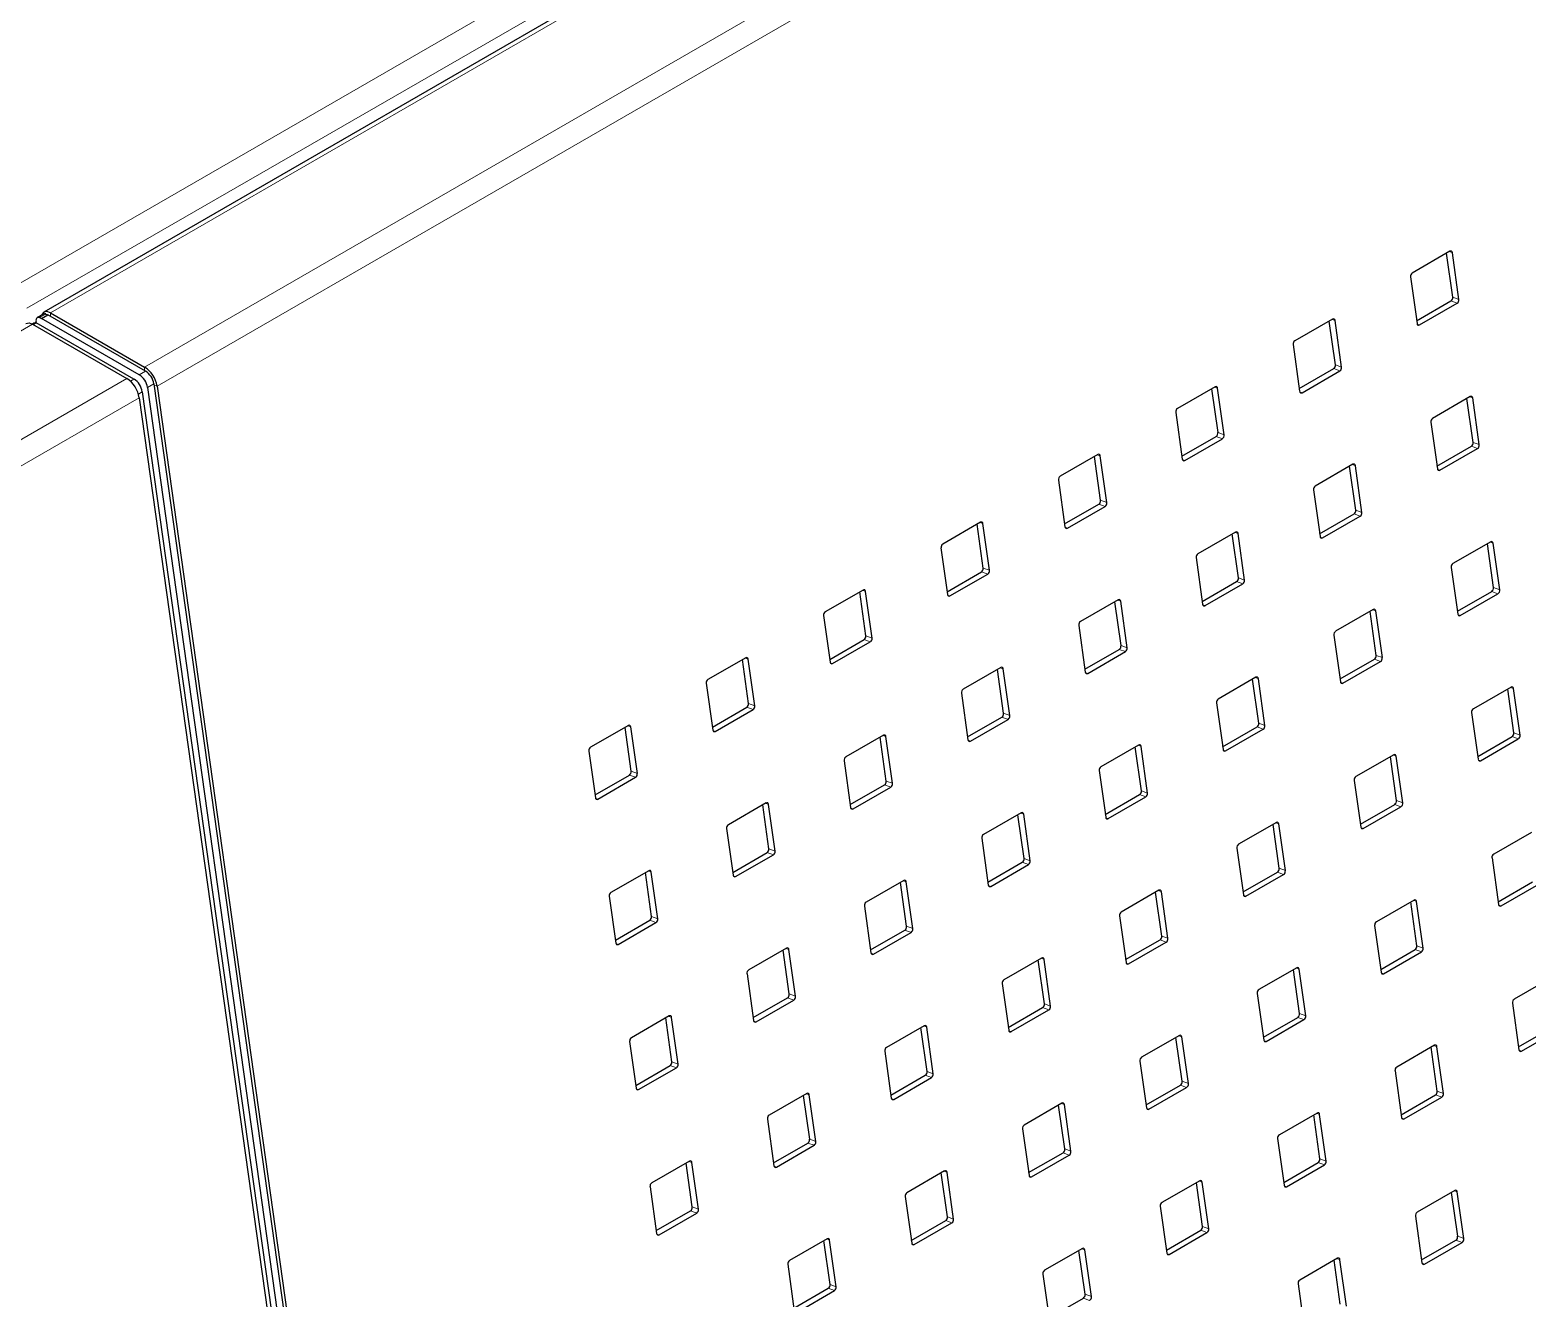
# Model space of a CAD drawing. Header units: millimetres. Extents: x -218071 to -203542, y 15363 to 51382.
# Drawn here: x -216949.56 to -216924.3, y 51062.64 to 51084.03 of the extents above; entities that cross this region are included whole.
import ezdxf

# ---------------------------------------------------------------- set-up
doc = ezdxf.new("R2010")
doc.units = ezdxf.units.MM
doc.header["$LTSCALE"] = 4
doc.layers.add('TPF-EQUIPEMENT', color=7, linetype='Continuous')

msp = doc.modelspace()

# ---------------------------------------------------------------- linework, layer by layer
at = {"layer": 'TPF-EQUIPEMENT', "color": 7, "linetype": 'Continuous', "lineweight": 25}
for p, q in [((-216812.005, 51158.526), (-216949.325, 51079.272)), ((-216925.605, 51080.297), (-216926.241, 51079.929)), ((-216925.557, 51079.525), (-216925.661, 51080.264)), ((-216925.453, 51079.486), (-216925.563, 51080.273)), ((-216926.27, 51079.865), (-216926.16, 51079.078)), ((-216926.167, 51079.126), (-216925.587, 51079.461)), ((-216926.118, 51079.054), (-216925.482, 51079.422)), ((-216949.329, 51079.239), (-216949.435, 51079.177)), ((-216949.397, 51079.178), (-216949.362, 51079.165)), ((-216949.362, 51079.165), (-216949.256, 51079.226)), ((-216947.714, 51078.214), (-216949.362, 51079.165)), ((-216949.291, 51079.239), (-216949.256, 51079.226)), ((-216947.608, 51078.275), (-216949.256, 51079.226)), ((-216949.213, 51079.261), (-216947.623, 51078.344)), ((-216949.492, 51079.083), (-216949.516, 51079.069)), ((-216949.513, 51079.067), (-216947.923, 51078.15)), ((-216949.504, 51079.062), (-216949.451, 51079.092)), ((-216949.451, 51079.092), (-216949.455, 51079.117)), ((-216947.803, 51078.141), (-216949.451, 51079.092)), ((-216927.585, 51079.154), (-216928.221, 51078.787)), ((-216927.537, 51078.382), (-216927.641, 51079.121)), ((-216927.433, 51078.343), (-216927.543, 51079.131)), ((-216928.25, 51078.722), (-216928.14, 51077.935)), ((-216928.147, 51077.983), (-216927.566, 51078.318)), ((-216928.098, 51077.912), (-216927.462, 51078.279)), ((-216947.663, 51077.926), (-216938.737, 51014.31)), ((-216947.575, 51077.999), (-216938.649, 51014.383)), ((-216947.469, 51078.06), (-216938.543, 51014.444)), ((-216947.414, 51078.021), (-216938.492, 51014.437)), ((-216929.565, 51078.011), (-216930.201, 51077.644)), ((-216929.517, 51077.239), (-216929.621, 51077.979)), ((-216929.413, 51077.2), (-216929.523, 51077.988)), ((-216947.714, 51077.827), (-216938.793, 51014.243)), ((-216925.261, 51077.846), (-216925.897, 51077.479)), ((-216925.213, 51077.074), (-216925.317, 51077.814)), ((-216925.109, 51077.035), (-216925.22, 51077.823)), ((-216930.23, 51077.58), (-216930.12, 51076.792)), ((-216925.927, 51077.415), (-216925.816, 51076.627)), ((-216930.126, 51076.84), (-216929.546, 51077.175)), ((-216930.078, 51076.769), (-216929.442, 51077.136)), ((-216925.823, 51076.675), (-216925.243, 51077.01)), ((-216925.775, 51076.604), (-216925.138, 51076.971)), ((-216931.545, 51076.869), (-216932.181, 51076.501)), ((-216931.497, 51076.097), (-216931.601, 51076.836)), ((-216931.393, 51076.058), (-216931.503, 51076.845)), ((-216927.241, 51076.704), (-216927.877, 51076.336)), ((-216927.193, 51075.932), (-216927.297, 51076.671)), ((-216927.089, 51075.893), (-216927.199, 51076.68)), ((-216932.21, 51076.437), (-216932.1, 51075.65)), ((-216927.907, 51076.272), (-216927.796, 51075.485)), ((-216932.106, 51075.698), (-216931.526, 51076.032)), ((-216932.058, 51075.626), (-216931.422, 51075.993)), ((-216933.524, 51075.726), (-216934.161, 51075.359)), ((-216933.477, 51074.954), (-216933.581, 51075.693)), ((-216933.372, 51074.915), (-216933.483, 51075.703)), ((-216927.803, 51075.533), (-216927.223, 51075.868)), ((-216927.755, 51075.461), (-216927.118, 51075.829)), ((-216929.221, 51075.561), (-216929.857, 51075.194)), ((-216929.173, 51074.789), (-216929.277, 51075.529)), ((-216929.069, 51074.75), (-216929.179, 51075.538)), ((-216924.917, 51075.396), (-216925.554, 51075.029)), ((-216924.765, 51074.585), (-216924.876, 51075.373)), ((-216934.19, 51075.294), (-216934.08, 51074.507)), ((-216929.886, 51075.13), (-216929.776, 51074.342)), ((-216924.87, 51074.624), (-216924.973, 51075.364)), ((-216934.086, 51074.555), (-216933.506, 51074.89)), ((-216925.583, 51074.965), (-216925.472, 51074.177)), ((-216934.038, 51074.483), (-216933.402, 51074.851)), ((-216929.783, 51074.39), (-216929.203, 51074.725)), ((-216929.734, 51074.319), (-216929.098, 51074.686)), ((-216935.504, 51074.583), (-216936.141, 51074.216)), ((-216935.457, 51073.811), (-216935.561, 51074.551)), ((-216935.352, 51073.772), (-216935.463, 51074.56)), ((-216931.201, 51074.418), (-216931.837, 51074.051)), ((-216931.153, 51073.646), (-216931.257, 51074.386)), ((-216931.049, 51073.607), (-216931.159, 51074.395)), ((-216925.479, 51074.225), (-216924.899, 51074.56)), ((-216925.431, 51074.154), (-216924.794, 51074.521)), ((-216936.17, 51074.152), (-216936.059, 51073.364)), ((-216926.897, 51074.253), (-216927.534, 51073.886)), ((-216926.85, 51073.481), (-216926.953, 51074.221)), ((-216926.745, 51073.442), (-216926.856, 51074.23)), ((-216931.866, 51073.987), (-216931.756, 51073.199)), ((-216936.066, 51073.412), (-216935.486, 51073.747)), ((-216936.018, 51073.341), (-216935.382, 51073.708)), ((-216927.563, 51073.822), (-216927.452, 51073.034)), ((-216937.484, 51073.44), (-216938.121, 51073.073)), ((-216937.437, 51072.669), (-216937.54, 51073.408)), ((-216937.332, 51072.63), (-216937.443, 51073.417)), ((-216931.763, 51073.247), (-216931.182, 51073.582)), ((-216931.714, 51073.176), (-216931.078, 51073.543)), ((-216927.459, 51073.082), (-216926.879, 51073.417)), ((-216927.411, 51073.011), (-216926.774, 51073.378)), ((-216933.181, 51073.276), (-216933.817, 51072.908)), ((-216933.133, 51072.504), (-216933.237, 51073.243)), ((-216933.029, 51072.465), (-216933.139, 51073.252)), ((-216928.877, 51073.111), (-216929.513, 51072.743)), ((-216938.15, 51073.009), (-216938.039, 51072.221)), ((-216928.829, 51072.339), (-216928.933, 51073.078)), ((-216928.725, 51072.3), (-216928.836, 51073.087)), ((-216924.573, 51072.946), (-216925.21, 51072.578)), ((-216924.526, 51072.174), (-216924.63, 51072.913)), ((-216924.421, 51072.135), (-216924.532, 51072.922)), ((-216938.046, 51072.27), (-216937.466, 51072.604)), ((-216933.846, 51072.844), (-216933.736, 51072.057)), ((-216929.543, 51072.679), (-216929.432, 51071.892)), ((-216937.998, 51072.198), (-216937.361, 51072.565)), ((-216933.742, 51072.105), (-216933.162, 51072.439)), ((-216933.694, 51072.033), (-216933.058, 51072.4)), ((-216925.239, 51072.514), (-216925.129, 51071.727)), ((-216939.464, 51072.298), (-216940.101, 51071.931)), ((-216939.417, 51071.526), (-216939.52, 51072.265)), ((-216939.312, 51071.487), (-216939.423, 51072.274)), ((-216935.161, 51072.133), (-216935.797, 51071.766)), ((-216935.113, 51071.361), (-216935.217, 51072.1)), ((-216935.009, 51071.322), (-216935.119, 51072.11)), ((-216929.439, 51071.94), (-216928.859, 51072.275)), ((-216929.391, 51071.868), (-216928.754, 51072.236)), ((-216925.135, 51071.775), (-216924.555, 51072.11)), ((-216940.13, 51071.866), (-216940.019, 51071.079)), ((-216930.857, 51071.968), (-216931.493, 51071.601)), ((-216930.809, 51071.196), (-216930.913, 51071.936)), ((-216930.705, 51071.157), (-216930.815, 51071.945)), ((-216925.087, 51071.703), (-216924.451, 51072.071)), ((-216935.826, 51071.701), (-216935.716, 51070.914)), ((-216926.553, 51071.803), (-216927.19, 51071.436)), ((-216926.506, 51071.031), (-216926.61, 51071.771)), ((-216926.401, 51070.992), (-216926.512, 51071.78)), ((-216940.026, 51071.127), (-216939.446, 51071.462)), ((-216939.978, 51071.055), (-216939.341, 51071.423)), ((-216931.523, 51071.537), (-216931.412, 51070.749)), ((-216927.219, 51071.372), (-216927.108, 51070.584)), ((-216935.722, 51070.962), (-216935.142, 51071.297)), ((-216935.674, 51070.891), (-216935.038, 51071.258)), ((-216931.419, 51070.797), (-216930.839, 51071.132)), ((-216931.371, 51070.726), (-216930.734, 51071.093)), ((-216937.14, 51070.99), (-216937.777, 51070.623)), ((-216937.093, 51070.218), (-216937.197, 51070.958)), ((-216936.988, 51070.179), (-216937.099, 51070.967)), ((-216932.837, 51070.825), (-216933.473, 51070.458)), ((-216927.115, 51070.632), (-216926.535, 51070.967)), ((-216927.067, 51070.561), (-216926.431, 51070.928)), ((-216932.789, 51070.053), (-216932.893, 51070.793)), ((-216932.685, 51070.014), (-216932.795, 51070.802)), ((-216928.533, 51070.66), (-216929.17, 51070.293)), ((-216928.486, 51069.888), (-216928.589, 51070.628)), ((-216928.381, 51069.849), (-216928.492, 51070.637)), ((-216937.806, 51070.559), (-216937.696, 51069.771)), ((-216933.502, 51070.394), (-216933.392, 51069.606)), ((-216924.23, 51070.495), (-216924.866, 51070.128)), ((-216937.702, 51069.819), (-216937.122, 51070.154)), ((-216937.654, 51069.748), (-216937.018, 51070.115)), ((-216929.199, 51070.229), (-216929.088, 51069.441)), ((-216939.12, 51069.848), (-216939.757, 51069.48)), ((-216939.073, 51069.076), (-216939.177, 51069.815)), ((-216938.968, 51069.037), (-216939.079, 51069.824)), ((-216933.399, 51069.654), (-216932.818, 51069.989)), ((-216933.35, 51069.583), (-216932.714, 51069.95)), ((-216929.095, 51069.489), (-216928.515, 51069.824)), ((-216924.895, 51070.064), (-216924.785, 51069.276)), ((-216934.817, 51069.683), (-216935.453, 51069.315)), ((-216934.769, 51068.911), (-216934.873, 51069.65)), ((-216934.665, 51068.872), (-216934.775, 51069.659)), ((-216929.047, 51069.418), (-216928.41, 51069.785)), ((-216924.791, 51069.325), (-216924.211, 51069.659)), ((-216924.743, 51069.253), (-216924.107, 51069.62)), ((-216939.786, 51069.416), (-216939.675, 51068.628)), ((-216930.513, 51069.518), (-216931.15, 51069.15)), ((-216930.466, 51068.746), (-216930.569, 51069.485)), ((-216930.361, 51068.707), (-216930.472, 51069.494)), ((-216926.21, 51069.353), (-216926.846, 51068.986)), ((-216926.162, 51068.581), (-216926.266, 51069.32)), ((-216926.058, 51068.542), (-216926.168, 51069.329)), ((-216935.482, 51069.251), (-216935.372, 51068.464)), ((-216931.179, 51069.086), (-216931.068, 51068.299)), ((-216939.682, 51068.677), (-216939.102, 51069.011)), ((-216939.634, 51068.605), (-216938.998, 51068.972)), ((-216935.379, 51068.512), (-216934.798, 51068.847)), ((-216935.33, 51068.44), (-216934.694, 51068.808)), ((-216926.875, 51068.921), (-216926.765, 51068.134)), ((-216931.075, 51068.347), (-216930.495, 51068.682)), ((-216931.027, 51068.275), (-216930.39, 51068.643)), ((-216936.797, 51068.54), (-216937.433, 51068.173)), ((-216936.749, 51067.768), (-216936.853, 51068.507)), ((-216936.645, 51067.729), (-216936.755, 51068.517)), ((-216932.493, 51068.375), (-216933.129, 51068.008)), ((-216932.445, 51067.603), (-216932.549, 51068.343)), ((-216932.341, 51067.564), (-216932.452, 51068.352)), ((-216926.771, 51068.182), (-216926.191, 51068.517)), ((-216926.723, 51068.11), (-216926.087, 51068.478)), ((-216937.462, 51068.108), (-216937.352, 51067.321)), ((-216928.189, 51068.21), (-216928.826, 51067.843)), ((-216928.142, 51067.438), (-216928.246, 51068.178)), ((-216928.037, 51067.399), (-216928.148, 51068.187)), ((-216933.159, 51067.944), (-216933.048, 51067.156)), ((-216923.886, 51068.045), (-216924.522, 51067.678)), ((-216937.358, 51067.369), (-216936.778, 51067.704)), ((-216937.31, 51067.298), (-216936.674, 51067.665)), ((-216928.855, 51067.779), (-216928.745, 51066.991)), ((-216924.551, 51067.614), (-216924.441, 51066.826)), ((-216938.777, 51067.397), (-216939.413, 51067.03)), ((-216938.729, 51066.625), (-216938.833, 51067.365)), ((-216938.625, 51066.586), (-216938.735, 51067.374)), ((-216933.055, 51067.204), (-216932.475, 51067.539)), ((-216933.007, 51067.133), (-216932.37, 51067.5)), ((-216928.751, 51067.039), (-216928.171, 51067.374)), ((-216928.703, 51066.968), (-216928.067, 51067.335)), ((-216934.473, 51067.232), (-216935.109, 51066.865)), ((-216934.425, 51066.46), (-216934.529, 51067.2)), ((-216934.321, 51066.421), (-216934.431, 51067.209)), ((-216930.169, 51067.067), (-216930.806, 51066.7)), ((-216930.017, 51066.256), (-216930.128, 51067.044)), ((-216924.448, 51066.874), (-216923.867, 51067.209)), ((-216924.399, 51066.803), (-216923.763, 51067.17)), ((-216939.442, 51066.966), (-216939.332, 51066.178)), ((-216935.139, 51066.801), (-216935.028, 51066.013)), ((-216930.122, 51066.295), (-216930.226, 51067.035)), ((-216925.866, 51066.903), (-216926.502, 51066.535)), ((-216925.818, 51066.131), (-216925.922, 51066.87)), ((-216925.714, 51066.092), (-216925.824, 51066.879)), ((-216939.338, 51066.226), (-216938.758, 51066.561)), ((-216930.835, 51066.636), (-216930.724, 51065.848)), ((-216939.29, 51066.155), (-216938.654, 51066.522)), ((-216935.035, 51066.061), (-216934.455, 51066.396)), ((-216934.987, 51065.99), (-216934.35, 51066.357)), ((-216926.531, 51066.471), (-216926.421, 51065.683)), ((-216936.453, 51066.09), (-216937.089, 51065.722)), ((-216936.405, 51065.318), (-216936.509, 51066.057)), ((-216936.301, 51065.279), (-216936.411, 51066.066)), ((-216930.731, 51065.896), (-216930.151, 51066.231)), ((-216930.683, 51065.825), (-216930.047, 51066.192)), ((-216926.428, 51065.732), (-216925.847, 51066.066)), ((-216926.379, 51065.66), (-216925.743, 51066.027)), ((-216932.149, 51065.925), (-216932.786, 51065.557)), ((-216932.102, 51065.153), (-216932.205, 51065.892)), ((-216931.997, 51065.114), (-216932.108, 51065.901)), ((-216937.118, 51065.658), (-216937.008, 51064.871)), ((-216927.846, 51065.76), (-216928.482, 51065.393)), ((-216927.798, 51064.988), (-216927.902, 51065.727)), ((-216927.694, 51064.949), (-216927.804, 51065.736)), ((-216932.815, 51065.493), (-216932.704, 51064.706)), ((-216928.511, 51065.328), (-216928.401, 51064.541)), ((-216937.015, 51064.919), (-216936.434, 51065.254)), ((-216936.966, 51064.847), (-216936.33, 51065.215)), ((-216932.711, 51064.754), (-216932.131, 51065.089)), ((-216932.663, 51064.682), (-216932.026, 51065.05)), ((-216938.433, 51064.947), (-216939.069, 51064.58)), ((-216938.385, 51064.175), (-216938.489, 51064.915)), ((-216938.281, 51064.136), (-216938.391, 51064.924)), ((-216934.129, 51064.782), (-216934.766, 51064.415)), ((-216928.407, 51064.589), (-216927.827, 51064.924)), ((-216928.359, 51064.517), (-216927.723, 51064.885)), ((-216939.098, 51064.515), (-216938.988, 51063.728)), ((-216934.082, 51064.01), (-216934.185, 51064.75)), ((-216933.977, 51063.971), (-216934.088, 51064.759)), ((-216929.826, 51064.617), (-216930.462, 51064.25)), ((-216929.778, 51063.845), (-216929.882, 51064.585)), ((-216929.674, 51063.806), (-216929.784, 51064.594)), ((-216934.795, 51064.351), (-216934.684, 51063.563)), ((-216925.522, 51064.452), (-216926.158, 51064.085)), ((-216925.474, 51063.68), (-216925.578, 51064.42)), ((-216925.37, 51063.641), (-216925.48, 51064.429)), ((-216938.995, 51063.776), (-216938.414, 51064.111)), ((-216938.946, 51063.705), (-216938.31, 51064.072)), ((-216930.491, 51064.186), (-216930.381, 51063.398)), ((-216926.188, 51064.021), (-216926.077, 51063.233)), ((-216934.691, 51063.611), (-216934.111, 51063.946)), ((-216934.643, 51063.54), (-216934.006, 51063.907)), ((-216930.387, 51063.446), (-216929.807, 51063.781)), ((-216936.109, 51063.639), (-216936.745, 51063.272)), ((-216936.061, 51062.867), (-216936.165, 51063.607)), ((-216935.957, 51062.828), (-216936.068, 51063.616)), ((-216930.339, 51063.375), (-216929.703, 51063.742)), ((-216926.084, 51063.281), (-216925.504, 51063.616)), ((-216926.036, 51063.21), (-216925.399, 51063.577)), ((-216931.805, 51063.474), (-216932.442, 51063.107)), ((-216931.758, 51062.703), (-216931.862, 51063.442)), ((-216931.653, 51062.664), (-216931.764, 51063.451)), ((-216927.502, 51063.31), (-216928.138, 51062.942)), ((-216927.454, 51062.538), (-216927.558, 51063.277)), ((-216927.35, 51062.499), (-216927.46, 51063.286)), ((-216936.775, 51063.208), (-216936.664, 51062.42)), ((-216932.471, 51063.043), (-216932.361, 51062.255)), ((-216936.671, 51062.468), (-216936.091, 51062.803)), ((-216936.623, 51062.397), (-216935.986, 51062.764)), ((-216928.167, 51062.878), (-216928.057, 51062.09)), ((-216932.367, 51062.304), (-216931.787, 51062.638))]:
    msp.add_line(p, q, dxfattribs=at)
at = {"layer": 'TPF-EQUIPEMENT', "color": 8, "linetype": 'Continuous', "lineweight": 18}
for p, q in [((-216949.213, 51079.261), (-216811.893, 51158.515)), ((-216949.725, 51079.761), (-216814.385, 51157.872)), ((-216949.609, 51079.338), (-216814.077, 51157.56)), ((-216947.623, 51078.344), (-216810.303, 51157.597)), ((-216947.414, 51078.021), (-216810.094, 51157.274)), ((-216925.613, 51080.292), (-216925.563, 51080.273)), ((-216925.587, 51079.461), (-216925.482, 51079.422)), ((-216925.557, 51079.525), (-216925.453, 51079.486)), ((-216949.291, 51079.239), (-216949.397, 51079.178)), ((-216949.213, 51079.201), (-216949.213, 51079.261)), ((-217002.475, 51048.5), (-216949.513, 51079.067)), ((-216949.472, 51079.091), (-216949.452, 51079.102)), ((-216927.593, 51079.149), (-216927.543, 51079.131)), ((-216926.158, 51079.069), (-216926.118, 51079.054)), ((-217000.886, 51047.583), (-216947.923, 51078.15)), ((-216947.714, 51078.214), (-216947.608, 51078.275)), ((-216947.623, 51078.284), (-216947.623, 51078.344)), ((-216927.566, 51078.318), (-216927.462, 51078.279)), ((-216927.537, 51078.382), (-216927.433, 51078.343)), ((-216947.864, 51078.106), (-216947.803, 51078.141)), ((-216947.663, 51077.926), (-216947.728, 51077.888)), ((-216947.469, 51078.06), (-216947.575, 51077.999)), ((-216947.414, 51078.021), (-216947.466, 51078.04)), ((-216929.573, 51078.006), (-216929.523, 51077.988)), ((-216928.138, 51077.926), (-216928.098, 51077.912)), ((-217000.677, 51047.26), (-216947.714, 51077.827)), ((-216925.269, 51077.842), (-216925.22, 51077.823)), ((-216929.546, 51077.175), (-216929.442, 51077.136)), ((-216929.517, 51077.239), (-216929.413, 51077.2)), ((-216925.243, 51077.01), (-216925.138, 51076.971)), ((-216925.213, 51077.074), (-216925.109, 51077.035)), ((-216931.553, 51076.864), (-216931.503, 51076.845)), ((-216930.118, 51076.784), (-216930.078, 51076.769)), ((-216927.249, 51076.699), (-216927.199, 51076.68)), ((-216925.814, 51076.619), (-216925.775, 51076.604)), ((-216931.526, 51076.032), (-216931.422, 51075.993)), ((-216931.497, 51076.097), (-216931.393, 51076.058)), ((-216927.193, 51075.932), (-216927.089, 51075.893)), ((-216933.533, 51075.721), (-216933.483, 51075.703)), ((-216932.098, 51075.641), (-216932.058, 51075.626)), ((-216927.223, 51075.868), (-216927.118, 51075.829)), ((-216929.229, 51075.556), (-216929.179, 51075.538)), ((-216927.794, 51075.476), (-216927.755, 51075.461)), ((-216924.925, 51075.391), (-216924.876, 51075.373)), ((-216933.506, 51074.89), (-216933.402, 51074.851)), ((-216933.477, 51074.954), (-216933.372, 51074.915)), ((-216929.203, 51074.725), (-216929.098, 51074.686)), ((-216929.173, 51074.789), (-216929.069, 51074.75)), ((-216924.87, 51074.624), (-216924.765, 51074.585)), ((-216935.513, 51074.578), (-216935.463, 51074.56)), ((-216934.078, 51074.498), (-216934.038, 51074.483)), ((-216931.209, 51074.414), (-216931.159, 51074.395)), ((-216924.899, 51074.56), (-216924.794, 51074.521)), ((-216929.774, 51074.333), (-216929.734, 51074.319)), ((-216926.905, 51074.249), (-216926.856, 51074.23)), ((-216925.47, 51074.168), (-216925.431, 51074.154)), ((-216935.486, 51073.747), (-216935.382, 51073.708)), ((-216935.457, 51073.811), (-216935.352, 51073.772)), ((-216931.153, 51073.646), (-216931.049, 51073.607)), ((-216937.493, 51073.436), (-216937.443, 51073.417)), ((-216936.057, 51073.356), (-216936.018, 51073.341)), ((-216931.182, 51073.582), (-216931.078, 51073.543)), ((-216926.879, 51073.417), (-216926.774, 51073.378)), ((-216926.85, 51073.481), (-216926.745, 51073.442)), ((-216933.189, 51073.271), (-216933.139, 51073.252)), ((-216931.754, 51073.191), (-216931.714, 51073.176)), ((-216928.885, 51073.106), (-216928.836, 51073.087)), ((-216927.45, 51073.026), (-216927.411, 51073.011)), ((-216924.582, 51072.941), (-216924.532, 51072.922)), ((-216937.466, 51072.604), (-216937.361, 51072.565)), ((-216937.437, 51072.669), (-216937.332, 51072.63)), ((-216933.162, 51072.439), (-216933.058, 51072.4)), ((-216933.133, 51072.504), (-216933.029, 51072.465)), ((-216939.472, 51072.293), (-216939.423, 51072.274)), ((-216938.037, 51072.213), (-216937.998, 51072.198)), ((-216935.169, 51072.128), (-216935.119, 51072.11)), ((-216928.859, 51072.275), (-216928.754, 51072.236)), ((-216928.829, 51072.339), (-216928.725, 51072.3)), ((-216924.555, 51072.11), (-216924.451, 51072.071)), ((-216924.526, 51072.174), (-216924.421, 51072.135)), ((-216933.734, 51072.048), (-216933.694, 51072.033)), ((-216930.865, 51071.963), (-216930.815, 51071.945)), ((-216929.43, 51071.883), (-216929.391, 51071.868)), ((-216926.562, 51071.798), (-216926.512, 51071.78)), ((-216925.126, 51071.718), (-216925.087, 51071.703)), ((-216939.446, 51071.462), (-216939.341, 51071.423)), ((-216939.417, 51071.526), (-216939.312, 51071.487)), ((-216935.113, 51071.361), (-216935.009, 51071.322)), ((-216935.142, 51071.297), (-216935.038, 51071.258)), ((-216930.839, 51071.132), (-216930.734, 51071.093)), ((-216930.809, 51071.196), (-216930.705, 51071.157)), ((-216940.017, 51071.07), (-216939.978, 51071.055)), ((-216937.149, 51070.985), (-216937.099, 51070.967)), ((-216935.714, 51070.905), (-216935.674, 51070.891)), ((-216926.535, 51070.967), (-216926.431, 51070.928)), ((-216926.506, 51071.031), (-216926.401, 51070.992)), ((-216932.845, 51070.821), (-216932.795, 51070.802)), ((-216931.41, 51070.74), (-216931.371, 51070.726)), ((-216928.541, 51070.656), (-216928.492, 51070.637)), ((-216927.106, 51070.575), (-216927.067, 51070.561)), ((-216937.122, 51070.154), (-216937.018, 51070.115)), ((-216937.093, 51070.218), (-216936.988, 51070.179)), ((-216939.129, 51069.843), (-216939.079, 51069.824)), ((-216932.818, 51069.989), (-216932.714, 51069.95)), ((-216932.789, 51070.053), (-216932.685, 51070.014)), ((-216928.515, 51069.824), (-216928.41, 51069.785)), ((-216928.486, 51069.888), (-216928.381, 51069.849)), ((-216937.694, 51069.763), (-216937.654, 51069.748)), ((-216934.825, 51069.678), (-216934.775, 51069.659)), ((-216933.39, 51069.598), (-216933.35, 51069.583)), ((-216930.521, 51069.513), (-216930.472, 51069.494)), ((-216929.086, 51069.433), (-216929.047, 51069.418)), ((-216926.218, 51069.348), (-216926.168, 51069.329)), ((-216939.073, 51069.076), (-216938.968, 51069.037)), ((-216924.783, 51069.268), (-216924.743, 51069.253)), ((-216939.102, 51069.011), (-216938.998, 51068.972)), ((-216934.798, 51068.847), (-216934.694, 51068.808)), ((-216934.769, 51068.911), (-216934.665, 51068.872)), ((-216939.673, 51068.62), (-216939.634, 51068.605)), ((-216930.495, 51068.682), (-216930.39, 51068.643)), ((-216930.466, 51068.746), (-216930.361, 51068.707)), ((-216926.162, 51068.581), (-216926.058, 51068.542)), ((-216936.805, 51068.535), (-216936.755, 51068.517)), ((-216935.37, 51068.455), (-216935.33, 51068.44)), ((-216932.501, 51068.37), (-216932.452, 51068.352)), ((-216926.191, 51068.517), (-216926.087, 51068.478)), ((-216931.066, 51068.29), (-216931.027, 51068.275)), ((-216928.198, 51068.205), (-216928.148, 51068.187)), ((-216926.763, 51068.125), (-216926.723, 51068.11)), ((-216936.778, 51067.704), (-216936.674, 51067.665)), ((-216936.749, 51067.768), (-216936.645, 51067.729)), ((-216932.445, 51067.603), (-216932.341, 51067.564)), ((-216938.785, 51067.392), (-216938.735, 51067.374)), ((-216937.35, 51067.312), (-216937.31, 51067.298)), ((-216932.475, 51067.539), (-216932.37, 51067.5)), ((-216928.171, 51067.374), (-216928.067, 51067.335)), ((-216928.142, 51067.438), (-216928.037, 51067.399)), ((-216934.481, 51067.228), (-216934.431, 51067.209)), ((-216933.046, 51067.147), (-216933.007, 51067.133)), ((-216930.178, 51067.063), (-216930.128, 51067.044)), ((-216928.742, 51066.982), (-216928.703, 51066.968)), ((-216925.874, 51066.898), (-216925.824, 51066.879)), ((-216924.439, 51066.818), (-216924.399, 51066.803)), ((-216938.758, 51066.561), (-216938.654, 51066.522)), ((-216938.729, 51066.625), (-216938.625, 51066.586)), ((-216934.455, 51066.396), (-216934.35, 51066.357)), ((-216934.425, 51066.46), (-216934.321, 51066.421)), ((-216930.122, 51066.295), (-216930.017, 51066.256)), ((-216939.33, 51066.17), (-216939.29, 51066.155)), ((-216936.461, 51066.085), (-216936.411, 51066.066)), ((-216930.151, 51066.231), (-216930.047, 51066.192)), ((-216925.847, 51066.066), (-216925.743, 51066.027)), ((-216925.818, 51066.131), (-216925.714, 51066.092)), ((-216935.026, 51066.005), (-216934.987, 51065.99)), ((-216932.157, 51065.92), (-216932.108, 51065.901)), ((-216930.722, 51065.84), (-216930.683, 51065.825)), ((-216927.854, 51065.755), (-216927.804, 51065.736)), ((-216926.419, 51065.675), (-216926.379, 51065.66)), ((-216936.405, 51065.318), (-216936.301, 51065.279)), ((-216936.434, 51065.254), (-216936.33, 51065.215)), ((-216932.131, 51065.089), (-216932.026, 51065.05)), ((-216932.102, 51065.153), (-216931.997, 51065.114)), ((-216938.441, 51064.942), (-216938.391, 51064.924)), ((-216937.006, 51064.862), (-216936.966, 51064.847)), ((-216934.137, 51064.777), (-216934.088, 51064.759)), ((-216927.827, 51064.924), (-216927.723, 51064.885)), ((-216927.798, 51064.988), (-216927.694, 51064.949)), ((-216932.702, 51064.697), (-216932.663, 51064.682)), ((-216929.834, 51064.612), (-216929.784, 51064.594)), ((-216928.399, 51064.532), (-216928.359, 51064.517)), ((-216925.53, 51064.447), (-216925.48, 51064.429)), ((-216938.414, 51064.111), (-216938.31, 51064.072)), ((-216938.385, 51064.175), (-216938.281, 51064.136)), ((-216934.082, 51064.01), (-216933.977, 51063.971)), ((-216934.111, 51063.946), (-216934.006, 51063.907)), ((-216929.807, 51063.781), (-216929.703, 51063.742)), ((-216929.778, 51063.845), (-216929.674, 51063.806)), ((-216938.986, 51063.719), (-216938.946, 51063.705)), ((-216936.117, 51063.635), (-216936.068, 51063.616)), ((-216934.682, 51063.554), (-216934.643, 51063.54)), ((-216925.504, 51063.616), (-216925.399, 51063.577)), ((-216925.474, 51063.68), (-216925.37, 51063.641)), ((-216931.814, 51063.47), (-216931.764, 51063.451)), ((-216930.379, 51063.389), (-216930.339, 51063.375)), ((-216927.51, 51063.305), (-216927.46, 51063.286)), ((-216926.075, 51063.225), (-216926.036, 51063.21)), ((-216936.091, 51062.803), (-216935.986, 51062.764)), ((-216936.061, 51062.867), (-216935.957, 51062.828)), ((-216931.787, 51062.638), (-216931.683, 51062.599)), ((-216931.758, 51062.703), (-216931.653, 51062.664))]:
    msp.add_line(p, q, dxfattribs=at)
at = {"layer": 'TPF-EQUIPEMENT', "color": 7, "linetype": 'Continuous', "lineweight": 25, "flags": 128}
for points in [[(-216949.397, 51079.178), (-216949.411, 51079.182), (-216949.423, 51079.182), (-216949.434, 51079.178), (-216949.443, 51079.171), (-216949.45, 51079.161), (-216949.454, 51079.148), (-216949.456, 51079.133), (-216949.455, 51079.117)], [(-216949.213, 51079.261), (-216949.274, 51079.282), (-216949.325, 51079.272), (-216949.36, 51079.233), (-216949.365, 51079.218)], [(-216949.626, 51079.078), (-216949.574, 51079.088), (-216949.513, 51079.067)]]:
    msp.add_lwpolyline(points, dxfattribs=at)
at = {"layer": 'TPF-EQUIPEMENT', "color": 7, "linetype": 'Continuous', "lineweight": 25}
for centre, radius, start, end in [((-216925.59, 51080.274), 0.027, 358.9775, 122.2879), ((-216926.204, 51079.874), 0.0672, 123.9011, 187.1338), ((-216925.624, 51079.516), 0.0672, 303.9011, 7.1338), ((-216925.52, 51079.477), 0.0672, 303.9011, 7.1338), ((-216949.309, 51079.201), 0.0425, 65.0483, 117.6859), ((-216927.57, 51079.131), 0.027, 358.9775, 122.2879), ((-216949.456, 51079.02), 0.0728, 85.6717, 119.523), ((-216926.133, 51079.077), 0.027, 178.9775, 302.2879), ((-216928.184, 51078.731), 0.0672, 123.9011, 187.1338), ((-216948.178, 51077.756), 0.469, 8.6874, 57.097), ((-216947.884, 51077.952), 0.313, 8.6874, 57.097), ((-216947.878, 51077.95), 0.469, 8.6874, 57.097), ((-216947.778, 51078.013), 0.313, 8.6874, 57.097), ((-216927.604, 51078.374), 0.0672, 303.9011, 7.1338), ((-216927.499, 51078.335), 0.0672, 303.9011, 7.1338), ((-216947.972, 51077.879), 0.313, 8.6874, 57.097), ((-216929.55, 51077.988), 0.027, 358.9775, 122.2879), ((-216928.113, 51077.934), 0.027, 178.9775, 302.2879), ((-216930.164, 51077.588), 0.0672, 123.9011, 187.1338), ((-216925.247, 51077.823), 0.027, 358.9775, 122.2879), ((-216925.86, 51077.423), 0.0672, 123.9011, 187.1338), ((-216929.584, 51077.231), 0.0672, 303.9011, 7.1338), ((-216929.479, 51077.192), 0.0672, 303.9011, 7.1338), ((-216925.28, 51077.066), 0.0672, 303.9011, 7.1338), ((-216925.176, 51077.027), 0.0672, 303.9011, 7.1338), ((-216931.53, 51076.846), 0.027, 358.9775, 122.2879), ((-216930.093, 51076.792), 0.027, 178.9775, 302.2879), ((-216927.226, 51076.681), 0.027, 358.9775, 122.2879), ((-216932.143, 51076.445), 0.0672, 123.9011, 187.1338), ((-216925.789, 51076.627), 0.027, 178.9775, 302.2879), ((-216927.84, 51076.281), 0.0672, 123.9011, 187.1338), ((-216931.564, 51076.088), 0.0672, 303.9011, 7.1338), ((-216931.459, 51076.049), 0.0672, 303.9011, 7.1338), ((-216927.26, 51075.923), 0.0672, 303.9011, 7.1338), ((-216927.156, 51075.884), 0.0672, 303.9011, 7.1338), ((-216933.51, 51075.703), 0.027, 358.9775, 122.2879), ((-216932.073, 51075.649), 0.027, 178.9775, 302.2879), ((-216929.206, 51075.538), 0.027, 358.9775, 122.2879), ((-216927.769, 51075.484), 0.027, 178.9775, 302.2879), ((-216924.903, 51075.373), 0.027, 358.9775, 122.2879), ((-216934.123, 51075.303), 0.0672, 123.9011, 187.1338), ((-216929.82, 51075.138), 0.0672, 123.9011, 187.1338), ((-216933.544, 51074.946), 0.0672, 303.9011, 7.1338), ((-216933.439, 51074.907), 0.0672, 303.9011, 7.1338), ((-216925.516, 51074.973), 0.0672, 123.9011, 187.1338), ((-216929.24, 51074.781), 0.0672, 303.9011, 7.1338), ((-216929.136, 51074.742), 0.0672, 303.9011, 7.1338), ((-216924.936, 51074.616), 0.0672, 303.9011, 7.1338), ((-216935.49, 51074.56), 0.027, 358.9775, 122.2879), ((-216934.053, 51074.506), 0.027, 178.9775, 302.2879), ((-216931.186, 51074.395), 0.027, 358.9775, 122.2879), ((-216924.832, 51074.577), 0.0672, 303.9011, 7.1338), ((-216936.103, 51074.16), 0.0672, 123.9011, 187.1338), ((-216929.749, 51074.341), 0.027, 178.9775, 302.2879), ((-216926.883, 51074.231), 0.027, 358.9775, 122.2879), ((-216925.445, 51074.177), 0.027, 178.9775, 302.2879), ((-216931.8, 51073.995), 0.0672, 123.9011, 187.1338), ((-216927.496, 51073.83), 0.0672, 123.9011, 187.1338), ((-216935.524, 51073.803), 0.0672, 303.9011, 7.1338), ((-216935.419, 51073.764), 0.0672, 303.9011, 7.1338), ((-216931.22, 51073.638), 0.0672, 303.9011, 7.1338), ((-216931.115, 51073.599), 0.0672, 303.9011, 7.1338), ((-216937.47, 51073.418), 0.027, 358.9775, 122.2879), ((-216936.032, 51073.364), 0.027, 178.9775, 302.2879), ((-216926.916, 51073.473), 0.0672, 303.9011, 7.1338), ((-216926.812, 51073.434), 0.0672, 303.9011, 7.1338), ((-216933.166, 51073.253), 0.027, 358.9775, 122.2879), ((-216931.729, 51073.199), 0.027, 178.9775, 302.2879), ((-216928.863, 51073.088), 0.027, 358.9775, 122.2879), ((-216938.083, 51073.017), 0.0672, 123.9011, 187.1338), ((-216933.78, 51072.852), 0.0672, 123.9011, 187.1338), ((-216927.425, 51073.034), 0.027, 178.9775, 302.2879), ((-216924.559, 51072.923), 0.027, 358.9775, 122.2879), ((-216937.503, 51072.66), 0.0672, 303.9011, 7.1338), ((-216937.399, 51072.621), 0.0672, 303.9011, 7.1338), ((-216929.476, 51072.688), 0.0672, 123.9011, 187.1338), ((-216933.2, 51072.495), 0.0672, 303.9011, 7.1338), ((-216933.095, 51072.456), 0.0672, 303.9011, 7.1338), ((-216925.172, 51072.523), 0.0672, 123.9011, 187.1338), ((-216939.45, 51072.275), 0.027, 358.9775, 122.2879), ((-216938.012, 51072.221), 0.027, 178.9775, 302.2879), ((-216935.146, 51072.11), 0.027, 358.9775, 122.2879), ((-216928.896, 51072.33), 0.0672, 303.9011, 7.1338), ((-216928.792, 51072.291), 0.0672, 303.9011, 7.1338), ((-216924.593, 51072.165), 0.0672, 303.9011, 7.1338), ((-216924.488, 51072.126), 0.0672, 303.9011, 7.1338), ((-216940.063, 51071.875), 0.0672, 123.9011, 187.1338), ((-216933.709, 51072.056), 0.027, 178.9775, 302.2879), ((-216930.842, 51071.945), 0.027, 358.9775, 122.2879), ((-216929.405, 51071.891), 0.027, 178.9775, 302.2879), ((-216935.759, 51071.71), 0.0672, 123.9011, 187.1338), ((-216931.456, 51071.545), 0.0672, 123.9011, 187.1338), ((-216926.539, 51071.78), 0.027, 358.9775, 122.2879), ((-216925.101, 51071.726), 0.027, 178.9775, 302.2879), ((-216939.483, 51071.518), 0.0672, 303.9011, 7.1338), ((-216939.379, 51071.479), 0.0672, 303.9011, 7.1338), ((-216935.18, 51071.353), 0.0672, 303.9011, 7.1338), ((-216927.152, 51071.38), 0.0672, 123.9011, 187.1338), ((-216939.992, 51071.078), 0.027, 178.9775, 302.2879), ((-216935.075, 51071.314), 0.0672, 303.9011, 7.1338), ((-216930.876, 51071.188), 0.0672, 303.9011, 7.1338), ((-216930.772, 51071.149), 0.0672, 303.9011, 7.1338), ((-216937.126, 51070.967), 0.027, 358.9775, 122.2879), ((-216935.689, 51070.913), 0.027, 178.9775, 302.2879), ((-216932.822, 51070.802), 0.027, 358.9775, 122.2879), ((-216926.572, 51071.023), 0.0672, 303.9011, 7.1338), ((-216926.468, 51070.984), 0.0672, 303.9011, 7.1338), ((-216937.739, 51070.567), 0.0672, 123.9011, 187.1338), ((-216931.385, 51070.748), 0.027, 178.9775, 302.2879), ((-216928.519, 51070.638), 0.027, 358.9775, 122.2879), ((-216927.081, 51070.584), 0.027, 178.9775, 302.2879), ((-216933.436, 51070.402), 0.0672, 123.9011, 187.1338), ((-216937.16, 51070.21), 0.0672, 303.9011, 7.1338), ((-216937.055, 51070.171), 0.0672, 303.9011, 7.1338), ((-216929.132, 51070.237), 0.0672, 123.9011, 187.1338), ((-216924.829, 51070.072), 0.0672, 123.9011, 187.1338), ((-216939.106, 51069.825), 0.027, 358.9775, 122.2879), ((-216932.856, 51070.045), 0.0672, 303.9011, 7.1338), ((-216932.752, 51070.006), 0.0672, 303.9011, 7.1338), ((-216928.552, 51069.88), 0.0672, 303.9011, 7.1338), ((-216928.448, 51069.841), 0.0672, 303.9011, 7.1338), ((-216937.668, 51069.771), 0.027, 178.9775, 302.2879), ((-216934.802, 51069.66), 0.027, 358.9775, 122.2879), ((-216933.365, 51069.606), 0.027, 178.9775, 302.2879), ((-216939.719, 51069.424), 0.0672, 123.9011, 187.1338), ((-216935.416, 51069.26), 0.0672, 123.9011, 187.1338), ((-216930.499, 51069.495), 0.027, 358.9775, 122.2879), ((-216929.061, 51069.441), 0.027, 178.9775, 302.2879), ((-216926.195, 51069.33), 0.027, 358.9775, 122.2879), ((-216939.14, 51069.067), 0.0672, 303.9011, 7.1338), ((-216931.112, 51069.095), 0.0672, 123.9011, 187.1338), ((-216924.758, 51069.276), 0.027, 178.9775, 302.2879), ((-216939.035, 51069.028), 0.0672, 303.9011, 7.1338), ((-216934.836, 51068.902), 0.0672, 303.9011, 7.1338), ((-216934.731, 51068.863), 0.0672, 303.9011, 7.1338), ((-216926.808, 51068.93), 0.0672, 123.9011, 187.1338), ((-216939.648, 51068.628), 0.027, 178.9775, 302.2879), ((-216930.532, 51068.737), 0.0672, 303.9011, 7.1338), ((-216930.428, 51068.698), 0.0672, 303.9011, 7.1338), ((-216926.229, 51068.573), 0.0672, 303.9011, 7.1338), ((-216936.782, 51068.517), 0.027, 358.9775, 122.2879), ((-216935.345, 51068.463), 0.027, 178.9775, 302.2879), ((-216932.479, 51068.352), 0.027, 358.9775, 122.2879), ((-216926.124, 51068.534), 0.0672, 303.9011, 7.1338), ((-216937.396, 51068.117), 0.0672, 123.9011, 187.1338), ((-216931.041, 51068.298), 0.027, 178.9775, 302.2879), ((-216928.175, 51068.187), 0.027, 358.9775, 122.2879), ((-216926.738, 51068.133), 0.027, 178.9775, 302.2879), ((-216933.092, 51067.952), 0.0672, 123.9011, 187.1338), ((-216928.788, 51067.787), 0.0672, 123.9011, 187.1338), ((-216936.816, 51067.76), 0.0672, 303.9011, 7.1338), ((-216936.711, 51067.721), 0.0672, 303.9011, 7.1338), ((-216932.512, 51067.595), 0.0672, 303.9011, 7.1338), ((-216932.408, 51067.556), 0.0672, 303.9011, 7.1338), ((-216924.485, 51067.622), 0.0672, 123.9011, 187.1338), ((-216938.762, 51067.374), 0.027, 358.9775, 122.2879), ((-216937.325, 51067.32), 0.027, 178.9775, 302.2879), ((-216928.209, 51067.43), 0.0672, 303.9011, 7.1338), ((-216928.104, 51067.391), 0.0672, 303.9011, 7.1338), ((-216934.458, 51067.209), 0.027, 358.9775, 122.2879), ((-216933.021, 51067.155), 0.027, 178.9775, 302.2879), ((-216930.155, 51067.045), 0.027, 358.9775, 122.2879), ((-216939.375, 51066.974), 0.0672, 123.9011, 187.1338), ((-216935.072, 51066.809), 0.0672, 123.9011, 187.1338), ((-216928.717, 51066.991), 0.027, 178.9775, 302.2879), ((-216925.851, 51066.88), 0.027, 358.9775, 122.2879), ((-216924.414, 51066.826), 0.027, 178.9775, 302.2879), ((-216938.796, 51066.617), 0.0672, 303.9011, 7.1338), ((-216938.691, 51066.578), 0.0672, 303.9011, 7.1338), ((-216930.768, 51066.644), 0.0672, 123.9011, 187.1338), ((-216926.465, 51066.479), 0.0672, 123.9011, 187.1338), ((-216934.492, 51066.452), 0.0672, 303.9011, 7.1338), ((-216934.388, 51066.413), 0.0672, 303.9011, 7.1338), ((-216930.188, 51066.287), 0.0672, 303.9011, 7.1338), ((-216939.305, 51066.178), 0.027, 178.9775, 302.2879), ((-216936.438, 51066.067), 0.027, 358.9775, 122.2879), ((-216930.084, 51066.248), 0.0672, 303.9011, 7.1338), ((-216925.885, 51066.122), 0.0672, 303.9011, 7.1338), ((-216925.78, 51066.083), 0.0672, 303.9011, 7.1338), ((-216935.001, 51066.013), 0.027, 178.9775, 302.2879), ((-216932.135, 51065.902), 0.027, 358.9775, 122.2879), ((-216930.697, 51065.848), 0.027, 178.9775, 302.2879), ((-216937.052, 51065.667), 0.0672, 123.9011, 187.1338), ((-216932.748, 51065.502), 0.0672, 123.9011, 187.1338), ((-216927.831, 51065.737), 0.027, 358.9775, 122.2879), ((-216926.394, 51065.683), 0.027, 178.9775, 302.2879), ((-216936.472, 51065.309), 0.0672, 303.9011, 7.1338), ((-216936.368, 51065.27), 0.0672, 303.9011, 7.1338), ((-216928.445, 51065.337), 0.0672, 123.9011, 187.1338), ((-216932.168, 51065.144), 0.0672, 303.9011, 7.1338), ((-216932.064, 51065.105), 0.0672, 303.9011, 7.1338), ((-216938.418, 51064.924), 0.027, 358.9775, 122.2879), ((-216936.981, 51064.87), 0.027, 178.9775, 302.2879), ((-216934.115, 51064.759), 0.027, 358.9775, 122.2879), ((-216927.865, 51064.98), 0.0672, 303.9011, 7.1338), ((-216927.76, 51064.941), 0.0672, 303.9011, 7.1338), ((-216939.032, 51064.524), 0.0672, 123.9011, 187.1338), ((-216932.677, 51064.705), 0.027, 178.9775, 302.2879), ((-216929.811, 51064.594), 0.027, 358.9775, 122.2879), ((-216928.374, 51064.54), 0.027, 178.9775, 302.2879), ((-216934.728, 51064.359), 0.0672, 123.9011, 187.1338), ((-216925.507, 51064.429), 0.027, 358.9775, 122.2879), ((-216938.452, 51064.167), 0.0672, 303.9011, 7.1338), ((-216938.347, 51064.128), 0.0672, 303.9011, 7.1338), ((-216934.148, 51064.002), 0.0672, 303.9011, 7.1338), ((-216930.424, 51064.194), 0.0672, 123.9011, 187.1338), ((-216926.121, 51064.029), 0.0672, 123.9011, 187.1338), ((-216934.044, 51063.963), 0.0672, 303.9011, 7.1338), ((-216929.845, 51063.837), 0.0672, 303.9011, 7.1338), ((-216929.74, 51063.798), 0.0672, 303.9011, 7.1338), ((-216938.961, 51063.727), 0.027, 178.9775, 302.2879), ((-216936.095, 51063.616), 0.027, 358.9775, 122.2879), ((-216934.657, 51063.563), 0.027, 178.9775, 302.2879), ((-216925.541, 51063.672), 0.0672, 303.9011, 7.1338), ((-216925.437, 51063.633), 0.0672, 303.9011, 7.1338), ((-216936.708, 51063.216), 0.0672, 123.9011, 187.1338), ((-216931.791, 51063.452), 0.027, 358.9775, 122.2879), ((-216930.354, 51063.398), 0.027, 178.9775, 302.2879), ((-216927.487, 51063.287), 0.027, 358.9775, 122.2879), ((-216932.404, 51063.051), 0.0672, 123.9011, 187.1338), ((-216926.05, 51063.233), 0.027, 178.9775, 302.2879), ((-216936.128, 51062.859), 0.0672, 303.9011, 7.1338), ((-216936.024, 51062.82), 0.0672, 303.9011, 7.1338), ((-216928.101, 51062.886), 0.0672, 123.9011, 187.1338), ((-216931.825, 51062.694), 0.0672, 303.9011, 7.1338), ((-216931.72, 51062.655), 0.0672, 303.9011, 7.1338)]:
    msp.add_arc(centre, radius, start, end, dxfattribs=at)

doc.saveas('drawing.dxf')
